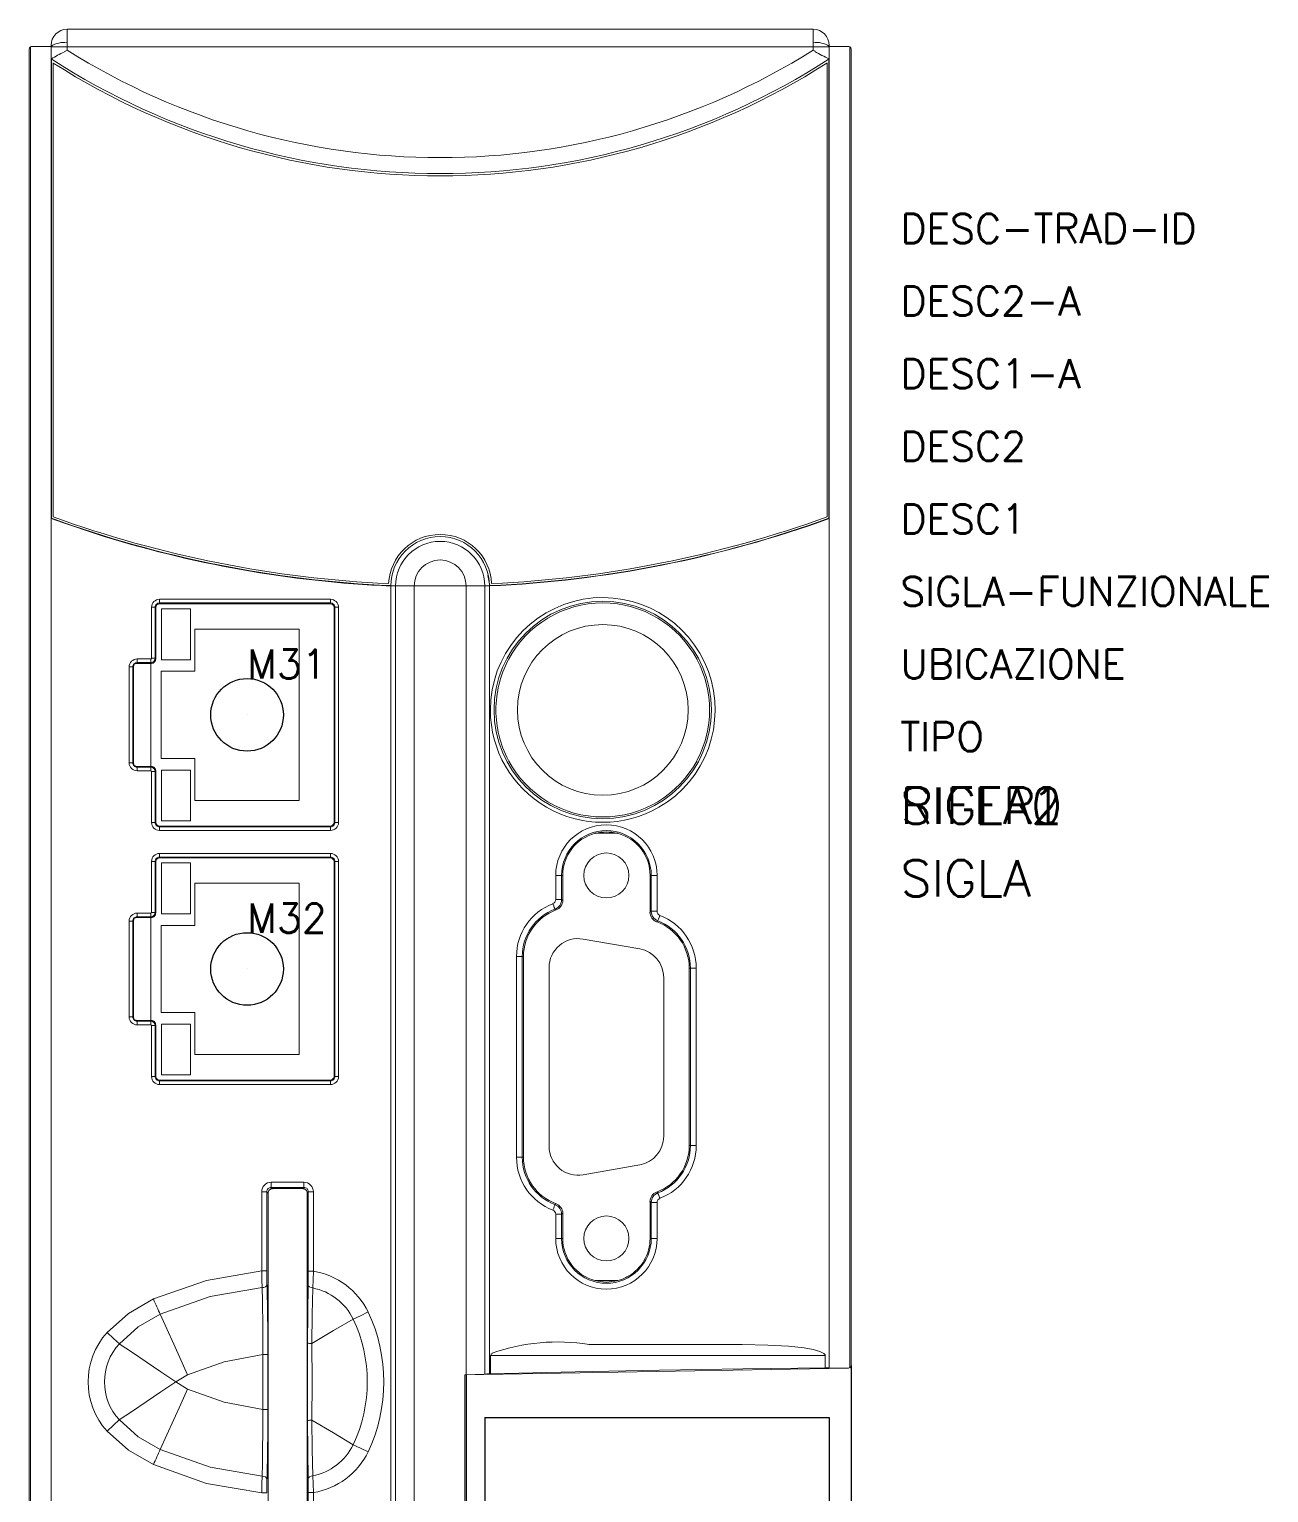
# Model space of a CAD drawing. Extents: x 0 to 85, y -50 to 195.
# Drawn here: x 0 to 85.4, y 93.9 to 194.7 of the extents above; entities that cross this region are included whole.
import ezdxf

# ---------------------------------------------------------------- set-up
doc = ezdxf.new("R2010")
doc.units = 0
doc.header["$LTSCALE"] = 4
doc.layers.get('0').update_dxf_attribs({"linetype": 'CONTINUOUS'})
doc.styles.get("Standard").update_dxf_attribs({"font": 'romans.shx'})

msp = doc.modelspace()

# ---------------------------------------------------------------- linework, layer by layer
at = {"color": 7, "linetype": 'Continuous', "lineweight": 15}
for p, q in [((2.6, 193.78), (2.6, 194.72)), ((2.6, 194.72), (54, 194.72)), ((54, 194.72), (54, 193.78)), ((1.5, 193.54), (0.2, 193.54)), ((1.5, 193.54), (1.5, 193.62)), ((1.5, 193.54), (1.5, 193.52)), ((2.6, 193.52), (2.6, 193.78)), ((54, 193.78), (54, 193.52)), ((55.1, 193.54), (55.1, 193.62)), ((55.1, 193.52), (55.1, 193.54)), ((56.4, 193.54), (55.1, 193.54)), ((0, 10.74), (0, 193.34)), ((0.09, 10.58), (0.09, 193.51)), ((1.5, 193.52), (1.5, 192.68)), ((1.5, 193.52), (2.6, 193.52)), ((1.52, 192.69), (1.5, 192.68)), ((1.5, 192.68), (1.53, 192.63)), ((1.5, 161.02), (1.5, 192.68)), ((1.53, 161.04), (1.53, 192.63)), ((2.6, 193.28), (2.4, 193.16)), ((2.6, 193.28), (2.6, 193.52)), ((2.6, 193.52), (54, 193.52)), ((54, 193.52), (54, 193.28)), ((55.1, 193.52), (54, 193.52)), ((54, 193.28), (54.12, 193.21)), ((55.07, 161.04), (55.07, 192.63)), ((55.1, 192.68), (55.1, 193.52)), ((55.1, 192.68), (55.1, 161.02)), ((56.51, 193.51), (56.51, 102.54)), ((56.6, 193.34), (56.6, 102.7)), ((1.65, 161.13), (1.65, 192.4)), ((54.95, 192.4), (54.95, 161.13)), ((1.53, 161.04), (1.5, 161.02)), ((1.5, 161.02), (1.5, 10.59)), ((1.5, 161.02), (2.35, 160.72)), ((4.53, 159.99), (2.35, 160.72)), ((55.1, 161.02), (55.07, 161.04)), ((55.1, 102.52), (55.1, 161.02)), ((24.9, 156.38), (25.23, 156.38)), ((24.9, 10.59), (24.9, 156.38)), ((25.23, 156.38), (25.23, 10.58)), ((25.23, 156.38), (26.51, 156.38)), ((26.51, 156.38), (26.51, 10.55)), ((28.3, 156.38), (26.51, 156.38)), ((30.09, 156.38), (28.3, 156.38)), ((31.37, 156.38), (30.09, 156.38)), ((30.09, 102.05), (30.09, 156.38)), ((31.7, 156.38), (31.37, 156.38)), ((31.37, 102.1), (31.37, 156.38)), ((31.59, 157.09), (31.73, 156.41)), ((31.7, 102.12), (31.7, 156.38)), ((8.97, 155.46), (20.75, 155.46)), ((8.97, 155.46), (8.97, 155.21)), ((20.75, 155.46), (20.75, 155.21)), ((8.42, 151.4), (8.42, 154.91)), ((8.42, 154.91), (8.67, 154.91)), ((8.67, 151.4), (8.67, 154.91)), ((8.67, 154.91), (8.71, 154.86)), ((8.71, 151.35), (8.71, 154.86)), ((8.97, 155.21), (20.75, 155.21)), ((8.97, 155.21), (9.01, 155.16)), ((9.01, 155.16), (20.7, 155.16)), ((9.1, 154.8), (11.1, 154.8)), ((9.1, 151.3), (9.1, 154.8)), ((11.1, 154.8), (11.1, 151.3)), ((20.75, 155.21), (20.7, 155.16)), ((21.05, 154.91), (21, 154.86)), ((21, 154.86), (21, 140.14)), ((21.05, 154.91), (21.05, 140.09)), ((21.3, 154.91), (21.05, 154.91)), ((21.3, 154.91), (21.3, 140.09)), ((11.4, 153.4), (18.6, 153.4)), ((11.4, 150.5), (11.4, 153.4)), ((18.6, 153.4), (18.6, 141.6)), ((7.43, 151.35), (8.37, 151.35)), ((7.43, 151.35), (7.43, 151.1)), ((8.37, 151.35), (8.37, 151.1)), ((8.42, 151.4), (8.67, 151.4)), ((8.67, 151.4), (8.71, 151.35)), ((11.1, 151.3), (9.1, 151.3)), ((6.88, 144.2), (6.88, 150.8)), ((6.88, 150.8), (7.13, 150.8)), ((7.13, 144.2), (7.13, 150.8)), ((7.13, 150.8), (7.18, 150.75)), ((7.18, 144.25), (7.18, 150.75)), ((7.25, 151), (7.24, 150.99)), ((7.43, 151.1), (8.37, 151.1)), ((7.43, 151.1), (7.48, 151.05)), ((7.47, 151.05), (7.46, 151.05)), ((7.48, 151.05), (7.47, 151.05)), ((7.93, 151.05), (7.48, 151.05)), ((7.93, 151.05), (8.41, 151.05)), ((8.37, 151.1), (8.41, 151.05)), ((8.38, 143.95), (8.38, 151.05)), ((9.08, 150.5), (11.4, 150.5)), ((9.08, 144.5), (9.08, 150.5)), ((6.88, 144.2), (7.13, 144.2)), ((7.13, 144.2), (7.18, 144.25)), ((7.18, 144.24), (7.18, 144.25)), ((7.18, 144.23), (7.18, 144.24)), ((11.4, 144.5), (9.08, 144.5)), ((11.4, 141.6), (11.4, 144.5)), ((7.24, 144.01), (7.23, 144.02)), ((7.43, 143.9), (7.48, 143.95)), ((8.37, 143.9), (7.43, 143.9)), ((7.43, 143.65), (7.43, 143.9)), ((8.37, 143.65), (7.43, 143.65)), ((7.48, 143.95), (7.93, 143.95)), ((8.41, 143.95), (7.93, 143.95)), ((8.37, 143.9), (8.41, 143.95)), ((8.37, 143.65), (8.37, 143.9)), ((8.42, 140.09), (8.42, 143.6)), ((8.42, 143.6), (8.67, 143.6)), ((8.67, 143.6), (8.71, 143.65)), ((8.67, 140.09), (8.67, 143.6)), ((8.71, 140.14), (8.71, 143.65)), ((9.1, 143.7), (11.1, 143.7)), ((9.1, 140.2), (9.1, 143.7)), ((11.1, 143.7), (11.1, 140.2)), ((18.6, 141.6), (11.4, 141.6)), ((8.67, 140.09), (8.71, 140.14)), ((11.1, 140.2), (9.1, 140.2)), ((21.05, 140.09), (21, 140.14)), ((8.42, 140.09), (8.67, 140.09)), ((9.01, 139.84), (8.97, 139.79)), ((20.75, 139.79), (8.97, 139.79)), ((8.97, 139.79), (8.97, 139.54)), ((20.75, 139.54), (8.97, 139.54)), ((20.7, 139.84), (9.01, 139.84)), ((20.75, 139.79), (20.7, 139.84)), ((20.75, 139.54), (20.75, 139.79)), ((21.3, 140.09), (21.05, 140.09)), ((40.53, 139.35), (38.97, 139.35)), ((8.42, 133.9), (8.42, 137.41)), ((8.42, 137.41), (8.67, 137.41)), ((8.67, 133.9), (8.67, 137.41)), ((8.67, 137.41), (8.71, 137.36)), ((8.71, 133.85), (8.71, 137.36)), ((8.97, 137.96), (20.75, 137.96)), ((8.97, 137.96), (8.97, 137.71)), ((8.97, 137.71), (20.75, 137.71)), ((8.97, 137.71), (9.01, 137.66)), ((9.01, 137.66), (20.7, 137.66)), ((9.1, 133.8), (9.1, 137.3)), ((9.1, 137.3), (11.1, 137.3)), ((11.1, 137.3), (11.1, 133.8)), ((20.7, 137.66), (20.75, 137.71)), ((20.75, 137.71), (20.75, 137.96)), ((21.05, 137.41), (21, 137.36)), ((21, 137.36), (21, 122.64)), ((21.05, 137.41), (21.05, 122.59)), ((21.3, 137.41), (21.05, 137.41)), ((21.3, 137.41), (21.3, 122.59)), ((36.26, 134.78), (36.26, 136.44)), ((36.66, 136.44), (36.26, 136.44)), ((36.66, 136.44), (36.66, 134.78)), ((36.66, 136.44), (36.74, 136.44)), ((36.74, 136.44), (36.74, 134.72)), ((42.76, 136.44), (42.76, 133.91)), ((42.84, 136.44), (42.76, 136.44)), ((42.84, 136.44), (42.84, 133.97)), ((43.24, 136.44), (42.84, 136.44)), ((43.24, 136.44), (43.24, 133.97)), ((11.4, 135.9), (18.6, 135.9)), ((11.4, 133), (11.4, 135.9)), ((18.6, 135.9), (18.6, 124.1)), ((36.28, 134.06), (36.21, 134.12)), ((36.26, 134.78), (36.66, 134.78)), ((36.74, 134.72), (36.66, 134.78)), ((6.88, 126.7), (6.88, 133.3)), ((6.88, 133.3), (7.13, 133.3)), ((7.13, 126.7), (7.13, 133.3)), ((7.13, 133.3), (7.18, 133.25)), ((7.18, 126.75), (7.18, 133.25)), ((7.25, 133.5), (7.24, 133.49)), ((7.43, 133.85), (8.37, 133.85)), ((7.43, 133.85), (7.43, 133.6)), ((7.43, 133.6), (8.37, 133.6)), ((7.43, 133.6), (7.48, 133.55)), ((7.47, 133.55), (7.46, 133.55)), ((7.48, 133.55), (7.47, 133.55)), ((7.93, 133.55), (7.48, 133.55)), ((7.93, 133.55), (8.41, 133.55)), ((8.37, 133.85), (8.37, 133.6)), ((8.37, 133.6), (8.41, 133.55)), ((8.38, 126.45), (8.38, 133.55)), ((8.42, 133.9), (8.67, 133.9)), ((8.67, 133.9), (8.71, 133.85)), ((11.1, 133.8), (9.1, 133.8)), ((42.76, 133.91), (42.84, 133.97)), ((43.24, 133.97), (42.84, 133.97)), ((43.29, 133.31), (43.22, 133.25)), ((9.08, 133), (11.4, 133)), ((9.08, 127), (9.08, 133)), ((38.15, 132.06), (42.05, 131.38)), ((33.56, 117.03), (33.56, 130.86)), ((33.56, 130.86), (33.96, 130.86)), ((33.96, 117.03), (33.96, 130.86)), ((33.96, 130.86), (34.04, 130.86)), ((34.04, 117.03), (34.04, 130.86)), ((35.8, 117.79), (35.8, 130.09)), ((45.54, 130.05), (45.46, 130.05)), ((45.46, 130.05), (45.46, 117.84)), ((45.54, 130.05), (45.54, 117.84)), ((45.94, 130.05), (45.54, 130.05)), ((45.94, 130.05), (45.94, 117.84)), ((43.7, 129.41), (43.7, 118.48)), ((6.88, 126.7), (7.13, 126.7)), ((7.13, 126.7), (7.18, 126.75)), ((7.18, 126.74), (7.18, 126.75)), ((7.18, 126.73), (7.18, 126.74)), ((7.24, 126.51), (7.23, 126.52)), ((7.43, 126.4), (7.48, 126.45)), ((8.37, 126.4), (7.43, 126.4)), ((7.43, 126.15), (7.43, 126.4)), ((8.37, 126.15), (7.43, 126.15)), ((7.48, 126.45), (7.93, 126.45)), ((8.41, 126.45), (7.93, 126.45)), ((8.37, 126.4), (8.41, 126.45)), ((8.37, 126.15), (8.37, 126.4)), ((8.42, 122.59), (8.42, 126.1)), ((8.42, 126.1), (8.67, 126.1)), ((8.67, 126.1), (8.71, 126.15)), ((8.67, 122.59), (8.67, 126.1)), ((8.71, 122.64), (8.71, 126.15)), ((11.4, 127), (9.08, 127)), ((9.1, 122.7), (9.1, 126.2)), ((9.1, 126.2), (11.1, 126.2)), ((11.1, 126.2), (11.1, 122.7)), ((11.4, 124.1), (11.4, 127)), ((18.6, 124.1), (11.4, 124.1)), ((8.42, 122.59), (8.67, 122.59)), ((8.67, 122.59), (8.71, 122.64)), ((8.97, 122.29), (9.01, 122.34)), ((20.75, 122.29), (8.97, 122.29)), ((8.97, 122.04), (8.97, 122.29)), ((20.75, 122.04), (8.97, 122.04)), ((20.7, 122.34), (9.01, 122.34)), ((11.1, 122.7), (9.1, 122.7)), ((20.75, 122.29), (20.7, 122.34)), ((20.75, 122.04), (20.75, 122.29)), ((21.05, 122.59), (21, 122.64)), ((21.3, 122.59), (21.05, 122.59)), ((33.56, 117.03), (33.96, 117.03)), ((33.96, 117.03), (34.04, 117.03)), ((45.54, 117.84), (45.46, 117.84)), ((45.94, 117.84), (45.54, 117.84)), ((42.05, 116.51), (38.15, 115.82)), ((16.66, 115.31), (18.92, 115.31)), ((16.66, 115.31), (16.66, 114.96)), ((16.66, 114.96), (18.92, 114.96)), ((16.66, 114.96), (16.75, 114.87)), ((18.83, 114.87), (18.92, 114.96)), ((18.92, 115.31), (18.92, 114.96)), ((16.01, 109.2), (16.01, 114.66)), ((16.01, 114.66), (16.36, 114.66)), ((16.36, 109.2), (16.36, 114.66)), ((16.45, 114.57), (16.36, 114.66)), ((16.45, 88.55), (16.45, 114.57)), ((16.75, 114.87), (18.83, 114.87)), ((19.22, 114.66), (19.13, 114.57)), ((19.13, 114.57), (19.13, 88.55)), ((19.22, 114.66), (19.22, 109.18)), ((19.57, 114.66), (19.22, 114.66)), ((19.57, 114.66), (19.57, 109.18)), ((42.84, 113.92), (42.76, 113.98)), ((42.76, 113.98), (42.76, 111.44)), ((42.84, 113.92), (42.84, 111.44)), ((43.24, 113.92), (42.84, 113.92)), ((43.22, 114.64), (43.29, 114.58)), ((43.24, 113.92), (43.24, 111.44)), ((36.21, 113.76), (36.28, 113.83)), ((36.26, 111.44), (36.26, 113.11)), ((36.26, 113.11), (36.66, 113.11)), ((36.66, 113.11), (36.74, 113.17)), ((36.66, 113.11), (36.66, 111.44)), ((36.74, 113.17), (36.74, 111.44)), ((36.26, 111.44), (36.66, 111.44)), ((36.74, 111.44), (36.66, 111.44)), ((42.84, 111.44), (42.76, 111.44)), ((43.24, 111.44), (42.84, 111.44)), ((16.01, 109.2), (16.36, 109.2)), ((19.22, 109.18), (19.57, 109.18)), ((16.06, 107.12), (16.04, 108.05)), ((38.97, 108.54), (40.53, 108.54)), ((48.05, 104.13), (38.55, 104.13)), ((49.11, 104.13), (48.05, 104.13)), ((16.43, 103.45), (16.08, 103.45)), ((16.08, 103.45), (16.08, 99.67)), ((16.43, 103.45), (16.43, 99.67)), ((54.82, 103.38), (31.78, 103.38)), ((31.78, 102.12), (31.78, 103.38)), ((54.82, 103.38), (54.82, 102.52)), ((10.09, 101.56), (10.9, 102.05)), ((56.4, 102.5), (30, 102.04)), ((30.09, 102.05), (30, 102.04)), ((30, 10.74), (30, 102.04)), ((31.78, 102.12), (31.7, 102.12)), ((55.1, 102.52), (54.82, 102.52)), ((10.9, 101.07), (10.09, 101.56)), ((16.43, 99.67), (16.08, 99.67)), ((16.36, 93.93), (16.01, 93.93)), ((19.22, 93.94), (19.22, 88.46)), ((19.57, 93.94), (19.22, 93.94)), ((19.57, 93.94), (19.57, 88.46))]:
    msp.add_line(p, q, dxfattribs=at)
for p, q in [((30.09, 102.05), (30.09, 10.54)), ((31.37, 102.1), (31.37, 102.07)), ((31.37, 102.1), (31.37, 102.07)), ((55.1, 102.52), (55.1, 102.48)), ((56.6, 102.7), (56.6, 11.54)), ((31.37, 99.1), (31.37, 13.54)), ((31.37, 99.1), (55.1, 99.1)), ((55.1, 99.1), (55.1, 13.54))]:
    msp.add_line(p, q)
at = {"color": 7, "linetype": 'Continuous', "lineweight": 15, "flags": 128}
for points in [[(0.09, 193.51), (0.14, 193.53), (0.2, 193.54)], [(56.4, 193.54), (56.46, 193.53), (56.51, 193.51)], [(7.46, 151.05), (7.33, 151.03), (7.25, 151)], [(36.07, 134.5), (36.12, 134.36), (36.16, 134.24), (36.2, 134.16), (36.21, 134.12)], [(7.46, 133.55), (7.33, 133.53), (7.25, 133.5)], [(43.43, 133.69), (43.38, 133.55), (43.34, 133.43), (43.3, 133.34), (43.29, 133.31)], [(43.43, 114.2), (43.38, 114.34), (43.34, 114.46), (43.3, 114.54), (43.29, 114.58)], [(36.07, 113.39), (36.12, 113.53), (36.16, 113.65), (36.2, 113.73), (36.21, 113.76)], [(8.55, 107.27), (12.2, 108.55), (16.01, 109.2)], [(16.04, 108.05), (16.02, 108.6), (16.01, 109.2)], [(16.36, 109.2), (16.37, 108.7), (16.37, 108.25)], [(19.21, 108.23), (19.22, 108.68), (19.22, 109.18)], [(19.57, 109.18), (19.55, 108.58), (19.52, 108.04)], [(9.02, 106.22), (12.45, 107.43), (16.04, 108.05)], [(16.04, 108.05), (16.16, 108.07), (16.27, 108.11), (16.35, 108.18), (16.37, 108.25)], [(19.16, 104.23), (19.18, 106.32), (19.21, 108.23)], [(19.21, 108.23), (19.24, 108.16), (19.31, 108.1), (19.41, 108.06), (19.52, 108.04)], [(19.52, 108.04), (19.49, 106.21), (19.46, 104.21)], [(5.36, 104.96), (6.84, 106.27), (8.55, 107.27)], [(8.55, 107.27), (8.61, 107.13), (8.67, 106.99), (8.73, 106.85), (8.79, 106.72), (8.85, 106.59), (8.91, 106.46), (8.96, 106.34), (9.02, 106.22)], [(16.08, 103.45), (16.08, 105.34), (16.06, 107.12)], [(6.21, 104.19), (7.51, 105.35), (9.02, 106.22)], [(9.02, 106.22), (9.47, 105.21), (9.95, 104.16), (10.43, 103.09), (10.9, 102.05)], [(22.31, 105.89), (20.95, 105.09), (19.46, 104.21)], [(23.35, 106.38), (22.81, 106.12), (22.31, 105.89)], [(5.36, 104.96), (5.8, 104.55), (6.21, 104.19)], [(6.2, 104.19), (7.1, 103.58), (8.06, 102.94), (9.06, 102.26), (10.09, 101.56)], [(19.16, 98.9), (19.16, 101.56), (19.16, 104.23)], [(19.46, 104.21), (19.48, 101.56), (19.46, 98.92)], [(49.11, 104.13), (50.87, 104.09), (52.29, 104.02), (53.38, 103.9), (54, 103.79), (54.46, 103.66), (54.73, 103.52), (54.8, 103.45), (54.82, 103.42), (54.82, 103.38)], [(10.9, 102.05), (13.42, 102.95), (16.08, 103.45)], [(31.37, 102.1), (30.72, 102.07), (30.09, 102.05)], [(31.37, 102.1), (31.52, 102.11), (31.7, 102.12)], [(54.82, 102.52), (49.15, 102.46), (43.4, 102.37), (37.6, 102.25), (31.78, 102.12)], [(55.1, 102.52), (55.72, 102.51), (56.43, 102.51)], [(56.43, 102.51), (56.47, 102.52), (56.51, 102.54)], [(6.2, 98.94), (7.1, 99.54), (8.06, 100.19), (9.06, 100.87), (10.09, 101.56)], [(9.02, 96.9), (9.47, 97.91), (9.95, 98.97), (10.43, 100.03), (10.9, 101.07)], [(16.08, 99.67), (13.42, 100.17), (10.9, 101.07)], [(5.36, 98.16), (5.8, 98.57), (6.2, 98.94)], [(9.02, 96.9), (7.51, 97.78), (6.21, 98.94)], [(19.21, 94.89), (19.18, 96.8), (19.16, 98.89)], [(19.46, 98.92), (19.49, 96.91), (19.52, 95.09)], [(22.31, 97.23), (20.95, 98.04), (19.46, 98.92)], [(8.55, 95.86), (6.84, 96.85), (5.36, 98.16)], [(8.55, 95.86), (8.61, 96), (8.67, 96.13), (8.73, 96.27), (8.79, 96.4), (8.85, 96.53), (8.91, 96.66), (8.96, 96.78), (9.02, 96.9)], [(16.04, 95.07), (12.45, 95.69), (9.02, 96.9)], [(23.35, 96.75), (22.81, 97), (22.31, 97.23)], [(16.01, 93.93), (12.2, 94.57), (8.55, 95.86)], [(16.01, 93.93), (16.02, 94.53), (16.04, 95.07)], [(16.37, 94.87), (16.35, 94.94), (16.27, 95.01), (16.16, 95.05), (16.04, 95.07)], [(16.37, 94.87), (16.37, 94.42), (16.36, 93.93)], [(19.52, 95.09), (19.41, 95.07), (19.31, 95.02), (19.24, 94.96), (19.21, 94.89)], [(19.22, 93.94), (19.22, 94.44), (19.21, 94.89)], [(19.52, 95.09), (19.55, 94.54), (19.57, 93.94)]]:
    msp.add_lwpolyline(points, dxfattribs=at)
at = {"color": 7, "linetype": 'Continuous', "lineweight": 15}
for centre, radius in [((39.5, 147.84), 7.49), ((39.5, 147.84), 5.88), ((39.75, 136.44), 1.55), ((39.75, 111.44), 1.55)]:
    msp.add_circle(centre, radius, dxfattribs=at)
for centre in [(15, 147.5), (15, 130)]:
    msp.add_circle(centre, 2.5)
for centre, radius, start, end in [((2.6, 193.62), 1.1, 90, 180), ((54, 193.62), 1.1, 0, 90), ((2.34, 192.34), 1.47, 79.7216, 124.796), ((54.26, 192.34), 1.47, 55.204, 100.2784), ((0.2, 193.34), 0.2, 124.7519, 179.9956), ((28.3, 234.16), 49.38, 237.1314, 302.8686), ((16.58, 165.39), 31.18, 117.0607, 118.8806), ((28.3, 234.16), 48.28, 237.8393, 302.1607), ((59.93, 202.89), 11.3, 239.0212, 244.6741), ((56.4, 193.34), 0.2, 0.004, 55.2546), ((28.3, 234.14), 49.52, 237.4488, 302.5512), ((28.32, 234.87), 78.54, 250.0508, 267.4821), ((28.32, 234.87), 78.41, 250.1151, 267.3891), ((28.28, 234.87), 78.56, 272.4966, 289.9638), ((28.28, 234.87), 78.54, 272.518, 289.9492), ((28.28, 234.87), 78.41, 272.6109, 289.8849), ((28.33, 234.92), 78.62, 252.3773, 267.4993), ((28.3, 156.38), 3.55, 2.568, 177.432), ((28.3, 156.38), 3.4, 0.0155, 179.9845), ((28.3, 156.38), 3.07, 0, 180), ((28.3, 156.38), 1.79, 0, 180), ((8.97, 154.91), 0.55, 90.0295, 179.9711), ((20.75, 154.91), 0.55, 0.03, 89.971), ((39.5, 147.84), 7.74, 300, 180), ((8.97, 154.91), 0.299, 89.9185, 180.0826), ((9.01, 154.86), 0.3, 89.9915, 180.0097), ((20.7, 154.86), 0.3, 359.9939, 90.0077), ((20.75, 154.91), 0.299, 359.9223, 90.0794), ((39.5, 147.84), 7.37, 28.1339, 151.8659), ((7.43, 150.8), 0.55, 90.0317, 179.9689), ((8.37, 151.4), 0.0497, 269.6231, 0.3668), ((8.37, 151.4), 0.3, 270.0662, 359.9321), ((8.41, 151.35), 0.3, 269.9937, 0.0045), ((39.5, 147.84), 7.36, 152.0952, 180), ((39.5, 147.84), 7.36, 332.0953, 27.9047), ((7.43, 150.8), 0.299, 89.9201, 180.081), ((7.9, 150.7), 0.727, 156.5278, 176.1921), ((39.5, 147.84), 7.74, 179.9999, 300.0001), ((39.5, 147.84), 7.36, 180, 207.9048), ((7.43, 144.2), 0.55, 180.0614, 269.9381), ((7.43, 144.2), 0.299, 179.9211, 270.0778), ((7.7, 144.25), 0.519, 181.9599, 205.6717), ((39.5, 147.84), 7.37, 208.1341, 331.8661), ((7.52, 144.67), 0.724, 246.4822, 266.2351), ((8.37, 143.6), 0.3, 0.0702, 89.9316), ((8.37, 143.6), 0.0496, 359.6224, 90.3883), ((8.41, 143.65), 0.3, 359.996, 90.0057), ((9.01, 140.14), 0.3, 179.9919, 270.007), ((20.7, 140.14), 0.3, 269.993, 0.0053), ((8.97, 140.09), 0.55, 180.0292, 269.9702), ((8.97, 140.09), 0.299, 179.9161, 270.0828), ((20.75, 140.09), 0.55, 270.03, 359.9691), ((20.75, 140.09), 0.299, 269.9176, 0.0806), ((39.75, 136.44), 3.49, 0.0001, 179.9999), ((39.75, 136.44), 3.09, 360, 180), ((39.75, 136.44), 3.01, 104.959, 180), ((39.75, 136.44), 3, 75.2887, 104.7113), ((39.75, 136.44), 3.01, 360, 75.041), ((8.97, 137.41), 0.55, 90.0293, 179.9713), ((8.97, 137.41), 0.299, 89.9175, 180.0836), ((9.01, 137.36), 0.3, 89.9924, 180.0087), ((20.7, 137.36), 0.3, 359.9942, 90.0076), ((20.75, 137.41), 0.55, 0.0612, 89.9398), ((20.75, 137.41), 0.299, 359.9209, 90.0809), ((37.45, 130.86), 3.89, 110.8364, 180), ((37.45, 130.86), 3.49, 110.8391, 180), ((37.45, 130.86), 3.41, 110.0283, 180), ((35.96, 134.78), 0.3, 290.8118, 0.0261), ((35.96, 134.78), 0.701, 290.9098, 359.9443), ((36.05, 134.72), 0.698, 289.9349, 0.0944), ((7.43, 133.3), 0.55, 90.0315, 179.9691), ((7.43, 133.3), 0.299, 89.9195, 180.0815), ((7.9, 133.2), 0.727, 156.5282, 176.1917), ((8.37, 133.9), 0.0497, 269.6233, 0.366), ((8.37, 133.9), 0.3, 270.0664, 359.9318), ((8.41, 133.85), 0.3, 269.9935, 0.0047), ((43.45, 133.91), 0.698, 179.9061, 250.063), ((43.54, 133.97), 0.701, 180.0581, 249.1042), ((42.05, 130.05), 3.41, 360, 69.9719), ((43.54, 133.97), 0.3, 179.973, 249.1853), ((42.05, 130.05), 3.49, 0, 69.1637), ((42.05, 130.05), 3.89, 359.9997, 69.1638), ((37.8, 130.09), 2, 80.0004, 180), ((41.7, 129.41), 2, 0, 80.0001), ((7.43, 126.7), 0.55, 180.0302, 269.9695), ((7.43, 126.7), 0.299, 179.9174, 270.0819), ((7.7, 126.75), 0.519, 181.9598, 205.6718), ((7.53, 127.17), 0.725, 246.4941, 266.2224), ((8.37, 126.1), 0.3, 0.0683, 89.9331), ((8.37, 126.1), 0.0496, 359.563, 90.4455), ((8.41, 126.15), 0.3, 359.9959, 90.0056), ((8.97, 122.59), 0.55, 180.0293, 269.9703), ((8.97, 122.59), 0.299, 179.9164, 270.0829), ((9.01, 122.64), 0.3, 179.9917, 270.0069), ((20.7, 122.64), 0.3, 269.9924, 0.0062), ((20.75, 122.59), 0.55, 270.0298, 359.9691), ((20.75, 122.59), 0.299, 269.9167, 0.0812), ((41.7, 118.48), 2, 280.0001, 360), ((37.45, 117.03), 3.89, 179.9998, 249.1637), ((37.45, 117.03), 3.49, 180, 249.1636), ((37.45, 117.03), 3.41, 180, 249.9717), ((37.8, 117.79), 2, 180, 279.999), ((42.05, 117.84), 3.41, 290.0281, 0), ((42.05, 117.84), 3.49, 290.839, 0), ((42.05, 117.84), 3.89, 290.8361, 0.0004), ((16.66, 114.66), 0.65, 90.0383, 179.962), ((16.66, 114.66), 0.299, 89.8869, 180.1145), ((18.92, 114.66), 0.65, 0.0402, 89.9607), ((18.92, 114.66), 0.299, 359.8897, 90.1117), ((16.75, 114.57), 0.298, 89.7293, 180.2692), ((18.84, 114.57), 0.298, 359.7287, 90.2698), ((43.45, 113.98), 0.698, 109.9362, 180.0948), ((43.54, 113.92), 0.701, 110.9113, 179.9411), ((43.54, 113.92), 0.3, 110.8172, 180.0248), ((35.96, 113.11), 0.3, 359.9766, 69.1855), ((35.96, 113.11), 0.701, 0.0561, 69.1043), ((36.05, 113.17), 0.698, 359.9065, 70.0643), ((39.75, 111.44), 3.49, 180.0001, 359.9999), ((39.75, 111.44), 3.09, 180, 0), ((39.75, 111.44), 3.01, 180, 255.0374), ((39.75, 111.44), 3.01, 300, 0), ((18.74, 104.12), 5.13, 26.0741, 80.6792), ((-186.25, 103.63), 202.68, 359.9491, 1.3051), ((18.78, 104.18), 3.92, 25.8263, 79.0939), ((39.75, 111.44), 3, 255.2851, 284.7149), ((39.75, 111.44), 3.01, 284.9626, 300), ((13.09, 101.56), 10.19, 334.8615, 25.1385), ((13.09, 101.56), 11.33, 334.8616, 25.1384), ((9.13, 101.56), 5.08, 137.9932, 222.007), ((9.05, 101.56), 3.87, 137.3421, 222.6579), ((19.4, 105.43), 1.22, 258.7787, 272.7859), ((36.39, 90.81), 13.5, 80.7607, 109.514), ((31.97, 103.36), 0.189, 118.7987, 175.1215), ((56.4, 102.71), 0.201, 271.0164, 279.2709), ((56.4, 102.7), 0.2, 304.7488, 359.9926), ((-159.75, 98.73), 175.83, 358.809, 0.307), ((-186.25, 99.49), 202.68, 358.6949, 0.0509), ((19.4, 97.68), 1.24, 87.2537, 101.0577), ((18.78, 98.94), 3.92, 280.9059, 334.1738), ((18.74, 99), 5.13, 279.3208, 333.9259)]:
    msp.add_arc(centre, radius, start, end, dxfattribs=at)

# ---------------------------------------------------------------- texts
at = {"color": 3}
for tag, p, s, height, flags in [('DESC-TRAD-ID', (60, 180), '', 2, 8), ('DESC2-A', (60, 175), '', 2, 8), ('DESC1-A', (60, 170), '', 2, 8), ('DESC2', (60, 165), '', 2, 8), ('DESC1', (60, 160), '', 2, 8), ('SIGLA-FUNZIONALE', (60, 155), '', 2, 9), ('UBICAZIONE', (60, 150), '', 2, 8), ('TIPO', (60, 145), '', 2, 9), ('SIGLA0', (60, 140), '', 2.5, 9), ('SIGLA1', (60, 140), '', 2.5, 9), ('SIGLA2', (60, 140), '', 2.5, 9), ('RIFER', (60, 140), 'RIFER ?', 2.5, 8), ('SIGLA', (60, 135), 'SIGLA ?', 2.5, 8)]:
    msp.add_attdef(tag, p, s, height=height, dxfattribs=dict(at, flags=flags))
at = {"color": 4, "flags": 8}
for tag, p in [('M31', (15, 150)), ('M32', (15, 132.5))]:
    msp.add_attdef(tag, p, '', height=2, dxfattribs=at)
at = {"flags": 9}
for tag, p in [('F31', (15, 147.5)), ('F32', (15, 130))]:
    msp.add_attdef(tag, p, '', height=0.00001, dxfattribs=at)

doc.saveas('drawing.dxf')
